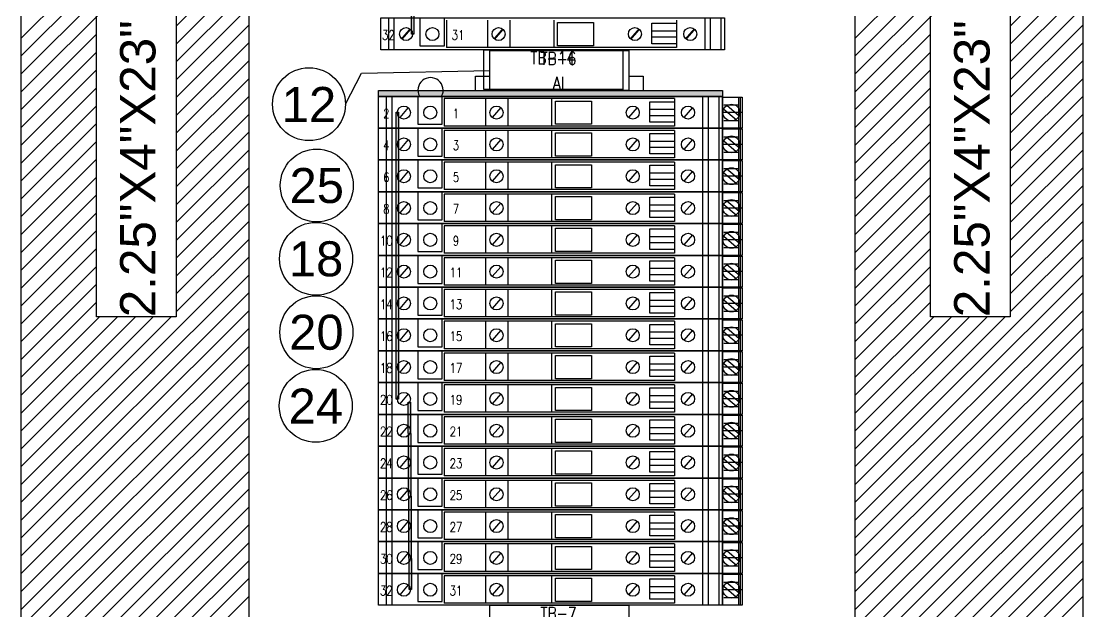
# Model space of a CAD drawing. Header units: inches. Extents: x -38 to 199, y -310 to 64.
# Drawn here: x 106.1 to 116.6, y 33.23 to 39.07 of the extents above; entities that cross this region are included whole.
import ezdxf
from ezdxf.enums import TextEntityAlignment as Align

# ---------------------------------------------------------------- set-up
doc = ezdxf.new("R2010")
doc.units = ezdxf.units.IN
doc.header["$MEASUREMENT"] = 0
doc.layers.add('AM_0', color=7, linetype='Continuous', lineweight=30)
for name, color, linetype in [('DETAIL$', 5, 'Continuous'), ('FREE-TEXT', 2, 'Continuous'), ('off-wire', 6, 'Continuous')]:
    doc.layers.add(name, color=color, linetype=linetype)
doc.styles.add('HELVLS', font='arial.ttf')
doc.styles.add('ROMANS', font='romans')
doc.styles.get("Standard").update_dxf_attribs({"font": 'arial.ttf'})
doc.styles.add('TXT', font='txt')

# ---------------------------------------------------------------- blocks, each defined once
blk = doc.blocks.new('B_do')
h = blk.add_hatch(color=2)
h.dxf.hatch_style = 1
h.paths.add_polyline_path([(84.633, -204.765), (84.657, -204.765), (84.645, -202.911), (84.621, -202.911)])
at = {"color": 2}
for p, q in [((84.633, -204.765), (84.621, -202.911)), ((84.645, -202.911), (84.657, -204.765)), ((84.979, -204.627), (84.979, -204.898)), ((85.386, -204.627), (85.386, -204.898)), ((85.608, -204.627), (85.608, -204.898)), ((87.255, -204.627), (87.255, -204.898)), ((84.657, -204.765), (84.633, -204.765)), ((87.255, -204.898), (84.979, -204.898)), ((85.351, -205.314), (85.351, -204.919)), ((85.351, -204.919), (86.726, -204.919)), ((86.726, -204.919), (86.726, -205.314)), ((86.726, -205.314), (85.351, -205.314))]:
    blk.add_line(p, q, dxfattribs=at)
blk.add_lwpolyline([(84.33, -204.919), (84.33, -204.604), (87.73, -204.604), (87.73, -204.919)], close=True, dxfattribs=at)
for points in [[(86.079, -204.651), (86.435, -204.651), (86.435, -204.881), (86.079, -204.881), (86.079, -204.651)], [(87.255, -204.86), (87.011, -204.86), (87.011, -204.657), (87.255, -204.657)]]:
    blk.add_lwpolyline(points, dxfattribs=at)
for centre in [(84.58, -204.764), (85.496, -204.764), (86.844, -204.764), (87.391, -204.764)]:
    blk.add_circle(centre, 0.0645, dxfattribs=at)
at = {"layer": 'DETAIL$', "color": 2}
blk.add_line((86.041, -204.627), (86.041, -204.898), dxfattribs=at)
for points in [[(84.406, -204.604), (84.406, -204.919)], [(84.461, -204.604), (84.461, -204.919)], [(84.718, -204.606), (84.718, -204.881), (84.96, -204.881), (84.96, -204.606)], [(87.535, -204.604), (87.535, -204.919)], [(87.59, -204.604), (87.59, -204.919)], [(87.695, -204.604), (87.695, -204.919)], [(87.011, -204.732), (87.255, -204.732), (87.255, -204.796), (87.011, -204.796)]]:
    blk.add_lwpolyline(points, dxfattribs=at)
at = {"layer": 'DETAIL$', "color": 2, "const_width": 0.02}
for points in [[(84.622, -204.716), (84.538, -204.813)], [(85.538, -204.716), (85.454, -204.813)], [(86.886, -204.716), (86.802, -204.813)], [(87.433, -204.716), (87.348, -204.813)]]:
    blk.add_lwpolyline(points, dxfattribs=at)
at = {"layer": 'DETAIL$', "color": 2}
blk.add_circle((84.841, -204.764), 0.0645, dxfattribs=at)
at = {"color": 2, "style": 'ROMANS', "width": 0.8}
for s, height, p in [('32', 0.0938, (84.406, -204.774)), ('31', 0.0938, (85.095, -204.774)), ('TB-14', 0.125, (86.031, -204.999))]:
    blk.add_text(s, height=height, dxfattribs=at).set_placement(p, align=Align.MIDDLE)
at = {"color": 2, "style": 'TXT', "flags": 3}
for tag, p in [('MANUF', (84.33, -194.664)), ('PART#', (84.33, -194.906)), ('MANUF', (84.33, -194.979)), ('DESC', (84.33, -195.146)), ('PART#', (84.33, -195.221)), ('MANUF', (84.33, -195.294)), ('DESC', (84.33, -195.461)), ('PART#', (84.33, -195.536)), ('MANUF', (84.33, -195.609)), ('DESC', (84.33, -195.776)), ('PART#', (84.33, -195.851)), ('MANUF', (84.33, -195.924)), ('DESC', (84.33, -196.091)), ('PART#', (84.33, -196.166)), ('MANUF', (84.33, -196.239)), ('DESC', (84.33, -196.406)), ('PART#', (84.33, -196.481)), ('MANUF', (84.33, -196.554)), ('DESC', (84.33, -196.721)), ('PART#', (84.33, -196.796)), ('MANUF', (84.33, -196.869)), ('DESC', (84.33, -197.036)), ('PART#', (84.33, -197.111)), ('MANUF', (84.33, -197.184)), ('DESC', (84.33, -197.351)), ('PART#', (84.33, -197.426)), ('MANUF', (84.33, -197.499)), ('DESC', (84.33, -197.666)), ('PART#', (84.33, -197.741)), ('MANUF', (84.33, -197.814)), ('DESC', (84.33, -197.981)), ('PART#', (84.33, -198.056)), ('MANUF', (84.33, -198.129)), ('DESC', (84.33, -198.296)), ('PART#', (84.33, -198.371)), ('MANUF', (84.33, -198.444)), ('DESC', (84.33, -198.611)), ('PART#', (84.33, -198.686)), ('MANUF', (84.33, -198.759)), ('DESC', (84.33, -198.926)), ('PART#', (84.33, -199.001)), ('MANUF', (84.33, -199.074)), ('DESC', (84.33, -199.241)), ('PART#', (84.33, -199.316)), ('MANUF', (84.33, -199.389)), ('DESC', (84.33, -199.556)), ('PART#', (84.33, -199.631)), ('MANUF', (84.33, -199.704)), ('DESC', (84.33, -199.871)), ('PART#', (84.33, -199.946)), ('MANUF', (84.33, -200.168)), ('DESC', (84.33, -200.186)), ('PART#', (84.33, -200.41)), ('MANUF', (84.33, -200.483)), ('DESC', (84.33, -200.65)), ('PART#', (84.33, -200.725)), ('MANUF', (84.33, -200.798)), ('DESC', (84.33, -200.965)), ('PART#', (84.33, -201.04)), ('MANUF', (84.33, -201.113)), ('DESC', (84.33, -201.28)), ('PART#', (84.33, -201.355)), ('MANUF', (84.33, -201.428)), ('DESC', (84.33, -201.595)), ('PART#', (84.33, -201.67)), ('MANUF', (84.33, -201.743)), ('DESC', (84.33, -201.91)), ('PART#', (84.33, -201.985)), ('MANUF', (84.33, -202.058)), ('DESC', (84.33, -202.225)), ('PART#', (84.33, -202.3)), ('MANUF', (84.33, -202.373)), ('DESC', (84.33, -202.54)), ('PART#', (84.33, -202.615)), ('MANUF', (84.33, -202.688)), ('DESC', (84.33, -202.855)), ('PART#', (84.33, -202.93)), ('MANUF', (84.33, -203.003)), ('DESC', (84.33, -203.17)), ('PART#', (84.33, -203.245)), ('MANUF', (84.33, -203.318)), ('DESC', (84.33, -203.485)), ('PART#', (84.33, -203.56)), ('MANUF', (84.33, -203.633)), ('DESC', (84.33, -203.8)), ('PART#', (84.33, -203.875)), ('MANUF', (84.33, -203.948)), ('DESC', (84.33, -204.115)), ('PART#', (84.33, -204.19)), ('MANUF', (84.33, -204.263)), ('DESC', (84.33, -204.43)), ('PART#', (84.33, -204.505)), ('MANUF', (84.33, -204.578)), ('DESC', (84.33, -204.745)), ('PART#', (84.33, -204.82)), ('MANUF', (84.33, -204.893))]:
    blk.add_attdef(tag, p, '', height=0.125, dxfattribs=at)
blk = doc.blocks.new('B_redAI')
blk.add_hatch(color=1).paths.add_polyline_path([(90.175, -192.665), (86.775, -192.665), (86.775, -192.724), (90.175, -192.724)])
h = blk.add_hatch(color=1)
h.dxf.hatch_style = 1
h.paths.add_polyline_path([(86.972, -192.882), (86.949, -192.882), (86.949, -195.723), (86.972, -195.723)])
h = blk.add_hatch(color=1)
h.dxf.hatch_style = 1
h.paths.add_polyline_path([(87.078, -197.608), (87.101, -197.608), (87.09, -195.753), (87.066, -195.753)])
at = {"color": 1}
for p, q in [((87.874, -192.665), (87.874, -192.27)), ((87.874, -192.27), (89.249, -192.27)), ((89.249, -192.27), (89.249, -192.665)), ((86.447, -192.802), (86.606, -192.496)), ((86.606, -192.496), (87.874, -192.467)), ((87.734, -192.665), (87.734, -192.523)), ((87.734, -192.523), (87.874, -192.523)), ((89.249, -192.523), (89.39, -192.523)), ((89.39, -192.523), (89.39, -192.665)), ((89.249, -192.665), (87.874, -192.665)), ((86.775, -193.039), (86.775, -192.724)), ((86.775, -192.724), (90.175, -192.724)), ((89.7, -192.747), (87.424, -192.747)), ((87.424, -192.747), (87.424, -193.018)), ((87.831, -192.747), (87.831, -193.018)), ((88.053, -192.747), (88.053, -193.018)), ((88.485, -192.747), (88.485, -193.018)), ((88.524, -192.771), (88.88, -192.771)), ((88.524, -193.001), (88.524, -192.771)), ((88.88, -192.771), (88.88, -193.001)), ((89.456, -192.98), (89.456, -192.777)), ((89.456, -192.777), (89.7, -192.777)), ((89.7, -192.747), (89.7, -193.018)), ((90.175, -192.724), (90.175, -193.039)), ((90.175, -193.039), (90.175, -192.731)), ((90.175, -192.731), (90.372, -192.731)), ((90.352, -192.731), (90.352, -193.039)), ((86.949, -192.882), (86.972, -192.882)), ((86.949, -195.723), (86.949, -192.882)), ((86.972, -192.882), (86.972, -195.723)), ((87.983, -192.836), (87.899, -192.934)), ((90.19, -192.809), (90.335, -192.809)), ((89.7, -192.98), (89.456, -192.98)), ((90.372, -192.885), (90.175, -192.885)), ((90.19, -192.962), (90.335, -192.962)), ((90.175, -193.039), (86.775, -193.039)), ((86.775, -193.354), (86.775, -193.039)), ((86.775, -193.039), (90.175, -193.039)), ((89.7, -193.018), (87.424, -193.018)), ((89.7, -193.062), (87.424, -193.062)), ((87.424, -193.062), (87.424, -193.333)), ((87.831, -193.062), (87.831, -193.333)), ((88.053, -193.062), (88.053, -193.333)), ((88.485, -193.062), (88.485, -193.333)), ((88.88, -193.001), (88.524, -193.001)), ((88.524, -193.086), (88.88, -193.086)), ((88.524, -193.316), (88.524, -193.086)), ((88.88, -193.086), (88.88, -193.316)), ((89.456, -193.295), (89.456, -193.092)), ((89.456, -193.092), (89.7, -193.092)), ((89.7, -193.062), (89.7, -193.333)), ((90.175, -193.039), (90.175, -193.354)), ((90.372, -193.039), (90.175, -193.039)), ((90.175, -193.354), (90.175, -193.046)), ((90.175, -193.046), (90.372, -193.046)), ((90.352, -193.046), (90.352, -193.354)), ((87.983, -193.151), (87.899, -193.249)), ((90.19, -193.124), (90.335, -193.124)), ((89.7, -193.295), (89.456, -193.295)), ((90.372, -193.2), (90.175, -193.2)), ((90.19, -193.277), (90.335, -193.277)), ((90.175, -193.354), (86.775, -193.354)), ((86.775, -193.669), (86.775, -193.354)), ((86.775, -193.354), (90.175, -193.354)), ((89.7, -193.333), (87.424, -193.333)), ((89.7, -193.377), (87.424, -193.377)), ((87.424, -193.377), (87.424, -193.648)), ((87.831, -193.377), (87.831, -193.648)), ((88.053, -193.377), (88.053, -193.648)), ((88.485, -193.377), (88.485, -193.648)), ((88.88, -193.316), (88.524, -193.316)), ((88.524, -193.401), (88.88, -193.401)), ((88.524, -193.631), (88.524, -193.401)), ((88.88, -193.401), (88.88, -193.631)), ((89.456, -193.61), (89.456, -193.407)), ((89.456, -193.407), (89.7, -193.407)), ((89.7, -193.377), (89.7, -193.648)), ((90.175, -193.354), (90.175, -193.669)), ((90.372, -193.354), (90.175, -193.354)), ((90.175, -193.669), (90.175, -193.361)), ((90.175, -193.361), (90.372, -193.361)), ((90.352, -193.361), (90.352, -193.669)), ((87.983, -193.466), (87.899, -193.564)), ((90.19, -193.439), (90.335, -193.439)), ((89.7, -193.61), (89.456, -193.61)), ((90.372, -193.515), (90.175, -193.515)), ((90.19, -193.592), (90.335, -193.592)), ((90.175, -193.669), (86.775, -193.669)), ((86.775, -193.984), (86.775, -193.669)), ((86.775, -193.669), (90.175, -193.669)), ((89.7, -193.648), (87.424, -193.648)), ((89.7, -193.692), (87.424, -193.692)), ((87.424, -193.692), (87.424, -193.963)), ((87.831, -193.692), (87.831, -193.963)), ((88.053, -193.692), (88.053, -193.963)), ((88.485, -193.692), (88.485, -193.963)), ((88.88, -193.631), (88.524, -193.631)), ((88.524, -193.716), (88.88, -193.716)), ((88.524, -193.946), (88.524, -193.716)), ((88.88, -193.716), (88.88, -193.946)), ((89.456, -193.925), (89.456, -193.722)), ((89.456, -193.722), (89.7, -193.722)), ((89.7, -193.692), (89.7, -193.963)), ((90.175, -193.669), (90.175, -193.984)), ((90.372, -193.669), (90.175, -193.669)), ((90.175, -193.984), (90.175, -193.676)), ((90.175, -193.676), (90.372, -193.676)), ((90.352, -193.676), (90.352, -193.984)), ((87.983, -193.781), (87.899, -193.879)), ((90.19, -193.754), (90.335, -193.754)), ((89.7, -193.925), (89.456, -193.925)), ((90.372, -193.83), (90.175, -193.83)), ((90.19, -193.907), (90.335, -193.907)), ((90.175, -193.984), (86.775, -193.984)), ((86.775, -194.299), (86.775, -193.984)), ((86.775, -193.984), (90.175, -193.984)), ((89.7, -193.963), (87.424, -193.963)), ((89.7, -194.007), (87.424, -194.007)), ((87.424, -194.007), (87.424, -194.278)), ((87.831, -194.007), (87.831, -194.278)), ((88.053, -194.007), (88.053, -194.278)), ((88.485, -194.007), (88.485, -194.278)), ((88.88, -193.946), (88.524, -193.946)), ((88.524, -194.031), (88.88, -194.031)), ((88.524, -194.261), (88.524, -194.031)), ((88.88, -194.031), (88.88, -194.261)), ((89.456, -194.24), (89.456, -194.037)), ((89.456, -194.037), (89.7, -194.037)), ((89.7, -194.007), (89.7, -194.278)), ((90.175, -193.984), (90.175, -194.299)), ((90.372, -193.984), (90.175, -193.984)), ((90.175, -194.299), (90.175, -193.991)), ((90.175, -193.991), (90.372, -193.991)), ((90.352, -193.991), (90.352, -194.299)), ((87.983, -194.096), (87.899, -194.194)), ((90.19, -194.069), (90.335, -194.069)), ((89.7, -194.24), (89.456, -194.24)), ((90.372, -194.145), (90.175, -194.145)), ((90.19, -194.222), (90.335, -194.222)), ((90.175, -194.299), (86.775, -194.299)), ((86.775, -194.614), (86.775, -194.299)), ((86.775, -194.299), (90.175, -194.299)), ((89.7, -194.278), (87.424, -194.278)), ((89.7, -194.322), (87.424, -194.322)), ((87.424, -194.322), (87.424, -194.593)), ((87.831, -194.322), (87.831, -194.593)), ((88.053, -194.322), (88.053, -194.593)), ((88.485, -194.322), (88.485, -194.593)), ((88.88, -194.261), (88.524, -194.261)), ((88.524, -194.346), (88.88, -194.346)), ((88.524, -194.576), (88.524, -194.346)), ((88.88, -194.346), (88.88, -194.576)), ((89.456, -194.555), (89.456, -194.352)), ((89.456, -194.352), (89.7, -194.352)), ((89.7, -194.322), (89.7, -194.593)), ((90.175, -194.299), (90.175, -194.614)), ((90.372, -194.299), (90.175, -194.299)), ((90.175, -194.614), (90.175, -194.306)), ((90.175, -194.306), (90.372, -194.306)), ((90.352, -194.306), (90.352, -194.614)), ((87.983, -194.411), (87.899, -194.509)), ((90.19, -194.384), (90.335, -194.384)), ((89.7, -194.555), (89.456, -194.555)), ((90.372, -194.46), (90.175, -194.46)), ((90.19, -194.537), (90.335, -194.537)), ((90.175, -194.614), (86.775, -194.614)), ((86.775, -194.929), (86.775, -194.614)), ((86.775, -194.614), (90.175, -194.614)), ((89.7, -194.593), (87.424, -194.593)), ((89.7, -194.637), (87.424, -194.637)), ((87.424, -194.637), (87.424, -194.908)), ((87.831, -194.637), (87.831, -194.908)), ((88.053, -194.637), (88.053, -194.908)), ((88.485, -194.637), (88.485, -194.908)), ((88.88, -194.576), (88.524, -194.576)), ((88.524, -194.661), (88.88, -194.661)), ((88.524, -194.891), (88.524, -194.661)), ((88.88, -194.661), (88.88, -194.891)), ((89.456, -194.87), (89.456, -194.667)), ((89.456, -194.667), (89.7, -194.667)), ((89.7, -194.637), (89.7, -194.908)), ((90.175, -194.614), (90.175, -194.929)), ((90.372, -194.614), (90.175, -194.614)), ((90.175, -194.929), (90.175, -194.621)), ((90.175, -194.621), (90.372, -194.621)), ((90.352, -194.621), (90.352, -194.929)), ((87.983, -194.726), (87.899, -194.824)), ((90.19, -194.699), (90.335, -194.699)), ((89.7, -194.87), (89.456, -194.87)), ((90.372, -194.775), (90.175, -194.775)), ((90.19, -194.852), (90.335, -194.852)), ((90.175, -194.929), (86.775, -194.929)), ((86.775, -195.244), (86.775, -194.929)), ((86.775, -194.929), (90.175, -194.929)), ((89.7, -194.908), (87.424, -194.908)), ((89.7, -194.952), (87.424, -194.952)), ((87.424, -194.952), (87.424, -195.223)), ((87.831, -194.952), (87.831, -195.223)), ((88.053, -194.952), (88.053, -195.223)), ((88.485, -194.952), (88.485, -195.223)), ((88.88, -194.891), (88.524, -194.891)), ((88.524, -194.976), (88.88, -194.976)), ((88.524, -195.206), (88.524, -194.976)), ((88.88, -194.976), (88.88, -195.206)), ((89.456, -195.185), (89.456, -194.982)), ((89.456, -194.982), (89.7, -194.982)), ((89.7, -194.952), (89.7, -195.223)), ((90.175, -194.929), (90.175, -195.244)), ((90.372, -194.929), (90.175, -194.929)), ((90.175, -195.244), (90.175, -194.936)), ((90.175, -194.936), (90.372, -194.936)), ((90.352, -194.936), (90.352, -195.244)), ((87.983, -195.041), (87.899, -195.139)), ((90.19, -195.014), (90.335, -195.014)), ((89.7, -195.185), (89.456, -195.185)), ((90.372, -195.09), (90.175, -195.09)), ((90.19, -195.167), (90.335, -195.167)), ((90.175, -195.244), (86.775, -195.244)), ((86.775, -195.559), (86.775, -195.244)), ((86.775, -195.244), (90.175, -195.244)), ((89.7, -195.223), (87.424, -195.223)), ((89.7, -195.267), (87.424, -195.267)), ((87.424, -195.267), (87.424, -195.538)), ((87.831, -195.267), (87.831, -195.538)), ((88.053, -195.267), (88.053, -195.538)), ((88.485, -195.267), (88.485, -195.538)), ((88.88, -195.206), (88.524, -195.206)), ((88.524, -195.291), (88.88, -195.291)), ((88.524, -195.521), (88.524, -195.291)), ((88.88, -195.291), (88.88, -195.521)), ((89.456, -195.5), (89.456, -195.297)), ((89.456, -195.297), (89.7, -195.297)), ((89.7, -195.267), (89.7, -195.538)), ((90.175, -195.244), (90.175, -195.559)), ((90.372, -195.244), (90.175, -195.244)), ((90.175, -195.559), (90.175, -195.251)), ((90.175, -195.251), (90.372, -195.251)), ((90.352, -195.251), (90.352, -195.559)), ((87.983, -195.356), (87.899, -195.454)), ((90.19, -195.329), (90.335, -195.329)), ((89.7, -195.5), (89.456, -195.5)), ((90.372, -195.405), (90.175, -195.405)), ((90.19, -195.482), (90.335, -195.482)), ((90.175, -195.559), (86.775, -195.559)), ((86.775, -195.874), (86.775, -195.559)), ((86.775, -195.559), (90.175, -195.559)), ((89.7, -195.538), (87.424, -195.538)), ((89.7, -195.582), (87.424, -195.582)), ((87.424, -195.582), (87.424, -195.853)), ((87.831, -195.582), (87.831, -195.853)), ((88.053, -195.582), (88.053, -195.853)), ((88.485, -195.582), (88.485, -195.853)), ((88.88, -195.521), (88.524, -195.521)), ((88.524, -195.606), (88.88, -195.606)), ((88.524, -195.836), (88.524, -195.606)), ((88.88, -195.606), (88.88, -195.836)), ((89.456, -195.815), (89.456, -195.612)), ((89.456, -195.612), (89.7, -195.612)), ((89.7, -195.582), (89.7, -195.853)), ((90.175, -195.559), (90.175, -195.874)), ((90.372, -195.559), (90.175, -195.559)), ((90.175, -195.874), (90.175, -195.566)), ((90.175, -195.566), (90.372, -195.566)), ((90.352, -195.566), (90.352, -195.874)), ((87.983, -195.671), (87.899, -195.769)), ((90.19, -195.644), (90.335, -195.644)), ((86.972, -195.723), (86.949, -195.723)), ((87.066, -195.753), (87.09, -195.753)), ((87.078, -197.608), (87.066, -195.753)), ((87.09, -195.753), (87.101, -197.608)), ((89.7, -195.815), (89.456, -195.815)), ((90.372, -195.72), (90.175, -195.72)), ((90.19, -195.797), (90.335, -195.797)), ((90.175, -195.874), (86.775, -195.874)), ((86.775, -196.189), (86.775, -195.874)), ((86.775, -195.874), (90.175, -195.874)), ((89.7, -195.853), (87.424, -195.853)), ((89.7, -195.897), (87.424, -195.897)), ((87.424, -195.897), (87.424, -196.168)), ((87.831, -195.897), (87.831, -196.168)), ((88.053, -195.897), (88.053, -196.168)), ((88.485, -195.897), (88.485, -196.168)), ((88.88, -195.836), (88.524, -195.836)), ((88.524, -195.921), (88.88, -195.921)), ((88.524, -196.151), (88.524, -195.921)), ((88.88, -195.921), (88.88, -196.151)), ((89.456, -196.13), (89.456, -195.927)), ((89.456, -195.927), (89.7, -195.927)), ((89.7, -195.897), (89.7, -196.168)), ((90.175, -195.874), (90.175, -196.189)), ((90.372, -195.874), (90.175, -195.874)), ((90.175, -196.189), (90.175, -195.881)), ((90.175, -195.881), (90.372, -195.881)), ((90.352, -195.881), (90.352, -196.189)), ((87.983, -195.986), (87.899, -196.084)), ((90.19, -195.959), (90.335, -195.959)), ((89.7, -196.13), (89.456, -196.13)), ((90.372, -196.035), (90.175, -196.035)), ((90.19, -196.112), (90.335, -196.112)), ((86.775, -196.504), (86.775, -196.189)), ((86.775, -196.189), (90.175, -196.189)), ((90.175, -196.189), (86.775, -196.189)), ((89.7, -196.168), (87.424, -196.168)), ((89.7, -196.212), (87.424, -196.212)), ((87.424, -196.212), (87.424, -196.483)), ((87.831, -196.212), (87.831, -196.483)), ((88.053, -196.212), (88.053, -196.483)), ((88.485, -196.212), (88.485, -196.483)), ((88.88, -196.151), (88.524, -196.151)), ((88.524, -196.236), (88.88, -196.236)), ((88.524, -196.466), (88.524, -196.236)), ((88.88, -196.236), (88.88, -196.466)), ((89.456, -196.445), (89.456, -196.242)), ((89.456, -196.242), (89.7, -196.242)), ((89.7, -196.212), (89.7, -196.483)), ((90.175, -196.189), (90.175, -196.504)), ((90.372, -196.189), (90.175, -196.189)), ((90.175, -196.504), (90.175, -196.196)), ((90.175, -196.196), (90.372, -196.196)), ((90.352, -196.196), (90.352, -196.504)), ((87.983, -196.301), (87.899, -196.399)), ((90.19, -196.274), (90.335, -196.274)), ((89.7, -196.445), (89.456, -196.445)), ((90.372, -196.35), (90.175, -196.35)), ((90.19, -196.427), (90.335, -196.427)), ((86.775, -196.819), (86.775, -196.504)), ((86.775, -196.504), (90.175, -196.504)), ((90.175, -196.504), (86.775, -196.504)), ((89.7, -196.483), (87.424, -196.483)), ((89.7, -196.527), (87.424, -196.527)), ((87.424, -196.527), (87.424, -196.798)), ((87.831, -196.527), (87.831, -196.798)), ((88.053, -196.527), (88.053, -196.798)), ((88.485, -196.527), (88.485, -196.798)), ((88.88, -196.466), (88.524, -196.466)), ((88.524, -196.551), (88.88, -196.551)), ((88.524, -196.781), (88.524, -196.551)), ((88.88, -196.551), (88.88, -196.781)), ((89.456, -196.76), (89.456, -196.557)), ((89.456, -196.557), (89.7, -196.557)), ((89.7, -196.527), (89.7, -196.798)), ((90.175, -196.504), (90.175, -196.819)), ((90.372, -196.504), (90.175, -196.504)), ((90.175, -196.819), (90.175, -196.511)), ((90.175, -196.511), (90.372, -196.511)), ((90.352, -196.511), (90.352, -196.819)), ((87.983, -196.616), (87.899, -196.714)), ((90.19, -196.589), (90.335, -196.589)), ((89.7, -196.76), (89.456, -196.76)), ((90.372, -196.665), (90.175, -196.665)), ((90.19, -196.742), (90.335, -196.742)), ((86.775, -197.134), (86.775, -196.819)), ((86.775, -196.819), (90.175, -196.819)), ((90.175, -196.819), (86.775, -196.819)), ((89.7, -196.798), (87.424, -196.798)), ((89.7, -196.842), (87.424, -196.842)), ((87.424, -196.842), (87.424, -197.113)), ((87.831, -196.842), (87.831, -197.113)), ((88.053, -196.842), (88.053, -197.113)), ((88.485, -196.842), (88.485, -197.113)), ((88.88, -196.781), (88.524, -196.781)), ((88.524, -196.866), (88.88, -196.866)), ((88.524, -197.096), (88.524, -196.866)), ((88.88, -196.866), (88.88, -197.096)), ((89.456, -197.075), (89.456, -196.872)), ((89.456, -196.872), (89.7, -196.872)), ((89.7, -196.842), (89.7, -197.113)), ((90.175, -196.819), (90.175, -197.134)), ((90.372, -196.819), (90.175, -196.819)), ((90.175, -197.134), (90.175, -196.826)), ((90.175, -196.826), (90.372, -196.826)), ((90.352, -196.826), (90.352, -197.134)), ((87.983, -196.931), (87.899, -197.029)), ((90.19, -196.904), (90.335, -196.904)), ((89.7, -197.075), (89.456, -197.075)), ((90.372, -196.98), (90.175, -196.98)), ((90.19, -197.057), (90.335, -197.057)), ((86.775, -197.449), (86.775, -197.134)), ((86.775, -197.134), (90.175, -197.134)), ((90.175, -197.134), (86.775, -197.134)), ((89.7, -197.113), (87.424, -197.113)), ((89.7, -197.157), (87.424, -197.157)), ((87.424, -197.157), (87.424, -197.428)), ((87.831, -197.157), (87.831, -197.428)), ((88.053, -197.157), (88.053, -197.428)), ((88.485, -197.157), (88.485, -197.428)), ((88.88, -197.096), (88.524, -197.096)), ((88.524, -197.181), (88.88, -197.181)), ((88.524, -197.411), (88.524, -197.181)), ((88.88, -197.181), (88.88, -197.411)), ((89.456, -197.39), (89.456, -197.187)), ((89.456, -197.187), (89.7, -197.187)), ((89.7, -197.157), (89.7, -197.428)), ((90.175, -197.134), (90.175, -197.449)), ((90.372, -197.134), (90.175, -197.134)), ((90.175, -197.449), (90.175, -197.141)), ((90.175, -197.141), (90.372, -197.141)), ((90.352, -197.141), (90.352, -197.449)), ((87.983, -197.246), (87.899, -197.344)), ((90.19, -197.219), (90.335, -197.219)), ((89.7, -197.39), (89.456, -197.39)), ((90.372, -197.295), (90.175, -197.295)), ((90.19, -197.372), (90.335, -197.372)), ((86.775, -197.764), (86.775, -197.449)), ((86.775, -197.449), (90.175, -197.449)), ((90.175, -197.449), (86.775, -197.449)), ((89.7, -197.428), (87.424, -197.428)), ((89.7, -197.472), (87.424, -197.472)), ((87.424, -197.472), (87.424, -197.743)), ((87.831, -197.472), (87.831, -197.743)), ((88.053, -197.472), (88.053, -197.743)), ((88.485, -197.472), (88.485, -197.743)), ((88.88, -197.411), (88.524, -197.411)), ((88.524, -197.496), (88.88, -197.496)), ((88.524, -197.726), (88.524, -197.496)), ((88.88, -197.496), (88.88, -197.726)), ((89.456, -197.705), (89.456, -197.502)), ((89.456, -197.502), (89.7, -197.502)), ((89.7, -197.472), (89.7, -197.743)), ((90.175, -197.449), (90.175, -197.764)), ((90.372, -197.449), (90.175, -197.449)), ((90.175, -197.764), (90.175, -197.456)), ((90.175, -197.456), (90.372, -197.456)), ((90.352, -197.456), (90.352, -197.764)), ((87.101, -197.608), (87.078, -197.608)), ((87.983, -197.561), (87.899, -197.659)), ((90.19, -197.534), (90.335, -197.534)), ((89.7, -197.705), (89.456, -197.705)), ((90.372, -197.61), (90.175, -197.61)), ((90.19, -197.687), (90.335, -197.687)), ((90.175, -197.764), (86.775, -197.764)), ((89.7, -197.743), (87.424, -197.743)), ((87.874, -198.159), (87.874, -197.764)), ((87.874, -197.764), (89.249, -197.764)), ((88.88, -197.726), (88.524, -197.726)), ((89.249, -197.764), (89.249, -198.159)), ((90.372, -197.764), (90.175, -197.764))]:
    blk.add_line(p, q, dxfattribs=at)
blk.add_lwpolyline([(86.775, -192.724), (86.775, -192.665), (90.175, -192.665), (90.175, -192.724)], close=True, dxfattribs=at)
for centre, radius in [((87.025, -192.885), 0.0645), ((87.941, -192.885), 0.0645), ((89.289, -192.885), 0.0645), ((89.835, -192.885), 0.0645), ((90.264, -192.885), 0.0832), ((87.025, -193.2), 0.0645), ((87.941, -193.2), 0.0645), ((89.289, -193.2), 0.0645), ((89.835, -193.2), 0.0645), ((90.264, -193.2), 0.0832), ((87.025, -193.515), 0.0645), ((87.941, -193.515), 0.0645), ((89.289, -193.515), 0.0645), ((89.835, -193.515), 0.0645), ((90.264, -193.515), 0.0832), ((87.025, -193.83), 0.0645), ((87.941, -193.83), 0.0645), ((89.289, -193.83), 0.0645), ((89.835, -193.83), 0.0645), ((90.264, -193.83), 0.0832), ((87.025, -194.145), 0.0645), ((87.941, -194.145), 0.0645), ((89.289, -194.145), 0.0645), ((89.835, -194.145), 0.0645), ((90.264, -194.145), 0.0832), ((87.025, -194.46), 0.0645), ((87.941, -194.46), 0.0645), ((89.289, -194.46), 0.0645), ((89.835, -194.46), 0.0645), ((90.264, -194.46), 0.0832), ((87.025, -194.775), 0.0645), ((87.941, -194.775), 0.0645), ((89.289, -194.775), 0.0645), ((89.835, -194.775), 0.0645), ((90.264, -194.775), 0.0832), ((87.025, -195.09), 0.0645), ((87.941, -195.09), 0.0645), ((89.289, -195.09), 0.0645), ((89.835, -195.09), 0.0645), ((90.264, -195.09), 0.0832), ((87.025, -195.405), 0.0645), ((87.941, -195.405), 0.0645), ((89.289, -195.405), 0.0645), ((89.835, -195.405), 0.0645), ((90.264, -195.405), 0.0832), ((87.025, -195.72), 0.0645), ((87.941, -195.72), 0.0645), ((89.289, -195.72), 0.0645), ((89.835, -195.72), 0.0645), ((90.264, -195.72), 0.0832), ((87.025, -196.035), 0.0645), ((87.941, -196.035), 0.0645), ((89.289, -196.035), 0.0645), ((89.835, -196.035), 0.0645), ((90.264, -196.035), 0.0832), ((87.025, -196.35), 0.0645), ((87.941, -196.35), 0.0645), ((89.289, -196.35), 0.0645), ((89.835, -196.35), 0.0645), ((90.264, -196.35), 0.0832), ((87.025, -196.665), 0.0645), ((87.941, -196.665), 0.0645), ((89.289, -196.665), 0.0645), ((89.835, -196.665), 0.0645), ((90.264, -196.665), 0.0832), ((87.025, -196.98), 0.0645), ((87.941, -196.98), 0.0645), ((89.289, -196.98), 0.0645), ((89.835, -196.98), 0.0645), ((90.264, -196.98), 0.0832), ((87.025, -197.295), 0.0645), ((87.941, -197.295), 0.0645), ((89.289, -197.295), 0.0645), ((89.835, -197.295), 0.0645), ((90.264, -197.295), 0.0832), ((87.025, -197.61), 0.0645), ((87.941, -197.61), 0.0645), ((89.289, -197.61), 0.0645), ((89.835, -197.61), 0.0645), ((90.264, -197.61), 0.0832)]:
    blk.add_circle(centre, radius, dxfattribs=at)
blk.add_arc((87.288, -192.664), 0.125, 331.3805, 208.6195, dxfattribs=at)
at = {"layer": 'DETAIL$', "color": 1}
for p, q in [((86.851, -192.724), (86.851, -193.039)), ((86.906, -192.724), (86.906, -193.039)), ((87.163, -192.727), (87.163, -193.001)), ((87.405, -193.001), (87.405, -192.727)), ((89.979, -192.724), (89.979, -193.039)), ((90.034, -192.724), (90.034, -193.039)), ((90.139, -192.724), (90.139, -193.039)), ((90.335, -192.731), (90.335, -193.039)), ((90.372, -192.731), (90.372, -193.039)), ((87.067, -192.836), (86.983, -192.934)), ((89.331, -192.836), (89.246, -192.934)), ((89.456, -192.852), (89.7, -192.852)), ((89.7, -192.852), (89.7, -192.916)), ((89.878, -192.836), (89.793, -192.934)), ((90.189, -192.85), (90.311, -192.954)), ((90.34, -192.919), (90.219, -192.816)), ((89.7, -192.916), (89.456, -192.916)), ((86.851, -193.039), (86.851, -193.354)), ((86.906, -193.039), (86.906, -193.354)), ((87.163, -193.001), (87.405, -193.001)), ((87.163, -193.042), (87.163, -193.316)), ((87.405, -193.316), (87.405, -193.042)), ((89.979, -193.039), (89.979, -193.354)), ((90.034, -193.039), (90.034, -193.354)), ((90.139, -193.039), (90.139, -193.354)), ((90.335, -193.046), (90.335, -193.354)), ((90.372, -193.046), (90.372, -193.354)), ((87.067, -193.151), (86.983, -193.249)), ((89.331, -193.151), (89.246, -193.249)), ((89.456, -193.167), (89.7, -193.167)), ((89.7, -193.167), (89.7, -193.231)), ((89.878, -193.151), (89.793, -193.249)), ((90.189, -193.165), (90.311, -193.269)), ((90.34, -193.234), (90.219, -193.131)), ((89.7, -193.231), (89.456, -193.231)), ((86.851, -193.354), (86.851, -193.669)), ((86.906, -193.354), (86.906, -193.669)), ((87.163, -193.316), (87.405, -193.316)), ((87.163, -193.357), (87.163, -193.631)), ((87.405, -193.631), (87.405, -193.357)), ((89.979, -193.354), (89.979, -193.669)), ((90.034, -193.354), (90.034, -193.669)), ((90.139, -193.354), (90.139, -193.669)), ((90.335, -193.361), (90.335, -193.669)), ((90.372, -193.361), (90.372, -193.669)), ((87.067, -193.466), (86.983, -193.564)), ((89.331, -193.466), (89.246, -193.564)), ((89.456, -193.482), (89.7, -193.482)), ((89.7, -193.482), (89.7, -193.546)), ((89.878, -193.466), (89.793, -193.564)), ((90.189, -193.48), (90.311, -193.584)), ((90.34, -193.549), (90.219, -193.446)), ((89.7, -193.546), (89.456, -193.546)), ((86.851, -193.669), (86.851, -193.984)), ((86.906, -193.669), (86.906, -193.984)), ((87.163, -193.631), (87.405, -193.631)), ((87.163, -193.672), (87.163, -193.946)), ((87.405, -193.946), (87.405, -193.672)), ((89.979, -193.669), (89.979, -193.984)), ((90.034, -193.669), (90.034, -193.984)), ((90.139, -193.669), (90.139, -193.984)), ((90.335, -193.676), (90.335, -193.984)), ((90.372, -193.676), (90.372, -193.984)), ((87.067, -193.781), (86.983, -193.879)), ((89.331, -193.781), (89.246, -193.879)), ((89.456, -193.797), (89.7, -193.797)), ((89.7, -193.797), (89.7, -193.861)), ((89.878, -193.781), (89.793, -193.879)), ((90.189, -193.795), (90.311, -193.899)), ((90.34, -193.864), (90.219, -193.761)), ((89.7, -193.861), (89.456, -193.861)), ((86.851, -193.984), (86.851, -194.299)), ((86.906, -193.984), (86.906, -194.299)), ((87.163, -193.946), (87.405, -193.946)), ((87.163, -193.987), (87.163, -194.261)), ((87.405, -194.261), (87.405, -193.987)), ((89.979, -193.984), (89.979, -194.299)), ((90.034, -193.984), (90.034, -194.299)), ((90.139, -193.984), (90.139, -194.299)), ((90.335, -193.991), (90.335, -194.299)), ((90.372, -193.991), (90.372, -194.299)), ((87.067, -194.096), (86.983, -194.194)), ((89.331, -194.096), (89.246, -194.194)), ((89.456, -194.112), (89.7, -194.112)), ((89.7, -194.112), (89.7, -194.176)), ((89.878, -194.096), (89.793, -194.194)), ((90.189, -194.11), (90.311, -194.214)), ((90.34, -194.179), (90.219, -194.076)), ((89.7, -194.176), (89.456, -194.176)), ((86.851, -194.299), (86.851, -194.614)), ((86.906, -194.299), (86.906, -194.614)), ((87.163, -194.261), (87.405, -194.261)), ((87.163, -194.302), (87.163, -194.576)), ((87.405, -194.576), (87.405, -194.302)), ((89.979, -194.299), (89.979, -194.614)), ((90.034, -194.299), (90.034, -194.614)), ((90.139, -194.299), (90.139, -194.614)), ((90.335, -194.306), (90.335, -194.614)), ((90.372, -194.306), (90.372, -194.614)), ((87.067, -194.411), (86.983, -194.509)), ((89.331, -194.411), (89.246, -194.509)), ((89.456, -194.427), (89.7, -194.427)), ((89.7, -194.427), (89.7, -194.491)), ((89.878, -194.411), (89.793, -194.509)), ((90.189, -194.425), (90.311, -194.529)), ((90.34, -194.494), (90.219, -194.391)), ((89.7, -194.491), (89.456, -194.491)), ((86.851, -194.614), (86.851, -194.929)), ((86.906, -194.614), (86.906, -194.929)), ((87.163, -194.576), (87.405, -194.576)), ((87.163, -194.617), (87.163, -194.891)), ((87.405, -194.891), (87.405, -194.617)), ((89.979, -194.614), (89.979, -194.929)), ((90.034, -194.614), (90.034, -194.929)), ((90.139, -194.614), (90.139, -194.929)), ((90.335, -194.621), (90.335, -194.929)), ((90.372, -194.621), (90.372, -194.929)), ((87.067, -194.726), (86.983, -194.824)), ((89.331, -194.726), (89.246, -194.824)), ((89.456, -194.742), (89.7, -194.742)), ((89.7, -194.742), (89.7, -194.806)), ((89.878, -194.726), (89.793, -194.824)), ((90.189, -194.74), (90.311, -194.844)), ((90.34, -194.809), (90.219, -194.706)), ((89.7, -194.806), (89.456, -194.806)), ((86.851, -194.929), (86.851, -195.244)), ((86.906, -194.929), (86.906, -195.244)), ((87.163, -194.891), (87.405, -194.891)), ((87.163, -194.932), (87.163, -195.206)), ((87.405, -195.206), (87.405, -194.932)), ((89.979, -194.929), (89.979, -195.244)), ((90.034, -194.929), (90.034, -195.244)), ((90.139, -194.929), (90.139, -195.244)), ((90.335, -194.936), (90.335, -195.244)), ((90.372, -194.936), (90.372, -195.244)), ((87.067, -195.041), (86.983, -195.139)), ((89.331, -195.041), (89.246, -195.139)), ((89.456, -195.057), (89.7, -195.057)), ((89.7, -195.057), (89.7, -195.121)), ((89.878, -195.041), (89.793, -195.139)), ((90.189, -195.055), (90.311, -195.159)), ((90.34, -195.124), (90.219, -195.021)), ((89.7, -195.121), (89.456, -195.121)), ((86.851, -195.244), (86.851, -195.559)), ((86.906, -195.244), (86.906, -195.559)), ((87.163, -195.206), (87.405, -195.206)), ((87.163, -195.247), (87.163, -195.521)), ((87.405, -195.521), (87.405, -195.247)), ((89.979, -195.244), (89.979, -195.559)), ((90.034, -195.244), (90.034, -195.559)), ((90.139, -195.244), (90.139, -195.559)), ((90.335, -195.251), (90.335, -195.559)), ((90.372, -195.251), (90.372, -195.559)), ((87.067, -195.356), (86.983, -195.454)), ((89.331, -195.356), (89.246, -195.454)), ((89.456, -195.372), (89.7, -195.372)), ((89.7, -195.372), (89.7, -195.436)), ((89.878, -195.356), (89.793, -195.454)), ((90.189, -195.37), (90.311, -195.474)), ((90.34, -195.439), (90.219, -195.336)), ((89.7, -195.436), (89.456, -195.436)), ((86.851, -195.559), (86.851, -195.874)), ((86.906, -195.559), (86.906, -195.874)), ((87.163, -195.521), (87.405, -195.521)), ((87.163, -195.562), (87.163, -195.836)), ((87.405, -195.836), (87.405, -195.562)), ((89.979, -195.559), (89.979, -195.874)), ((90.034, -195.559), (90.034, -195.874)), ((90.139, -195.559), (90.139, -195.874)), ((90.335, -195.566), (90.335, -195.874)), ((90.372, -195.566), (90.372, -195.874)), ((87.067, -195.671), (86.983, -195.769)), ((89.331, -195.671), (89.246, -195.769)), ((89.456, -195.687), (89.7, -195.687)), ((89.7, -195.687), (89.7, -195.751)), ((89.878, -195.671), (89.793, -195.769)), ((90.189, -195.685), (90.311, -195.789)), ((90.34, -195.754), (90.219, -195.651)), ((89.7, -195.751), (89.456, -195.751)), ((86.851, -195.874), (86.851, -196.189)), ((86.906, -195.874), (86.906, -196.189)), ((87.163, -195.836), (87.405, -195.836)), ((87.163, -195.877), (87.163, -196.151)), ((87.405, -196.151), (87.405, -195.877)), ((89.979, -195.874), (89.979, -196.189)), ((90.034, -195.874), (90.034, -196.189)), ((90.139, -195.874), (90.139, -196.189)), ((90.335, -195.881), (90.335, -196.189)), ((90.372, -195.881), (90.372, -196.189)), ((87.067, -195.986), (86.983, -196.084)), ((89.331, -195.986), (89.246, -196.084)), ((89.456, -196.002), (89.7, -196.002)), ((89.7, -196.002), (89.7, -196.066)), ((89.878, -195.986), (89.793, -196.084)), ((90.189, -196), (90.311, -196.104)), ((90.34, -196.069), (90.219, -195.966)), ((89.7, -196.066), (89.456, -196.066)), ((86.851, -196.189), (86.851, -196.504)), ((86.906, -196.189), (86.906, -196.504)), ((87.163, -196.151), (87.405, -196.151)), ((87.163, -196.192), (87.163, -196.466)), ((87.405, -196.466), (87.405, -196.192)), ((89.979, -196.189), (89.979, -196.504)), ((90.034, -196.189), (90.034, -196.504)), ((90.139, -196.189), (90.139, -196.504)), ((90.335, -196.196), (90.335, -196.504)), ((90.372, -196.196), (90.372, -196.504)), ((87.067, -196.301), (86.983, -196.399)), ((89.331, -196.301), (89.246, -196.399)), ((89.456, -196.317), (89.7, -196.317)), ((89.7, -196.317), (89.7, -196.381)), ((89.878, -196.301), (89.793, -196.399)), ((90.189, -196.315), (90.311, -196.419)), ((90.34, -196.384), (90.219, -196.281)), ((89.7, -196.381), (89.456, -196.381)), ((86.851, -196.504), (86.851, -196.819)), ((86.906, -196.504), (86.906, -196.819)), ((87.163, -196.466), (87.405, -196.466)), ((87.163, -196.507), (87.163, -196.781)), ((87.405, -196.781), (87.405, -196.507)), ((89.979, -196.504), (89.979, -196.819)), ((90.034, -196.504), (90.034, -196.819)), ((90.139, -196.504), (90.139, -196.819)), ((90.335, -196.511), (90.335, -196.819)), ((90.372, -196.511), (90.372, -196.819)), ((87.067, -196.616), (86.983, -196.714)), ((89.331, -196.616), (89.246, -196.714)), ((89.456, -196.632), (89.7, -196.632)), ((89.7, -196.632), (89.7, -196.696)), ((89.878, -196.616), (89.793, -196.714)), ((90.189, -196.63), (90.311, -196.734)), ((90.34, -196.699), (90.219, -196.596)), ((89.7, -196.696), (89.456, -196.696)), ((86.851, -196.819), (86.851, -197.134)), ((86.906, -196.819), (86.906, -197.134)), ((87.163, -196.781), (87.405, -196.781)), ((87.163, -196.822), (87.163, -197.096)), ((87.405, -197.096), (87.405, -196.822)), ((89.979, -196.819), (89.979, -197.134)), ((90.034, -196.819), (90.034, -197.134)), ((90.139, -196.819), (90.139, -197.134)), ((90.335, -196.826), (90.335, -197.134)), ((90.372, -196.826), (90.372, -197.134)), ((87.067, -196.931), (86.983, -197.029)), ((89.331, -196.931), (89.246, -197.029)), ((89.456, -196.947), (89.7, -196.947)), ((89.7, -196.947), (89.7, -197.011)), ((89.878, -196.931), (89.793, -197.029)), ((90.189, -196.945), (90.311, -197.049)), ((90.34, -197.014), (90.219, -196.911)), ((89.7, -197.011), (89.456, -197.011)), ((86.851, -197.134), (86.851, -197.449)), ((86.906, -197.134), (86.906, -197.449)), ((87.163, -197.096), (87.405, -197.096)), ((87.163, -197.137), (87.163, -197.411)), ((87.405, -197.411), (87.405, -197.137)), ((89.979, -197.134), (89.979, -197.449)), ((90.034, -197.134), (90.034, -197.449)), ((90.139, -197.134), (90.139, -197.449)), ((90.335, -197.141), (90.335, -197.449)), ((90.372, -197.141), (90.372, -197.449)), ((87.067, -197.246), (86.983, -197.344)), ((89.331, -197.246), (89.246, -197.344)), ((89.456, -197.262), (89.7, -197.262)), ((89.7, -197.262), (89.7, -197.326)), ((89.878, -197.246), (89.793, -197.344)), ((90.189, -197.26), (90.311, -197.364)), ((90.34, -197.329), (90.219, -197.226)), ((89.7, -197.326), (89.456, -197.326)), ((86.851, -197.449), (86.851, -197.764)), ((86.906, -197.449), (86.906, -197.764)), ((87.163, -197.411), (87.405, -197.411)), ((87.163, -197.452), (87.163, -197.726)), ((87.405, -197.726), (87.405, -197.452)), ((89.979, -197.449), (89.979, -197.764)), ((90.034, -197.449), (90.034, -197.764)), ((90.139, -197.449), (90.139, -197.764)), ((90.335, -197.456), (90.335, -197.764)), ((90.372, -197.456), (90.372, -197.764)), ((87.067, -197.561), (86.983, -197.659)), ((89.331, -197.561), (89.246, -197.659)), ((89.456, -197.577), (89.7, -197.577)), ((89.7, -197.577), (89.7, -197.641)), ((89.878, -197.561), (89.793, -197.659)), ((90.189, -197.575), (90.311, -197.679)), ((90.34, -197.644), (90.219, -197.541)), ((89.7, -197.641), (89.456, -197.641)), ((87.163, -197.726), (87.405, -197.726))]:
    blk.add_line(p, q, dxfattribs=at)
for centre in [(87.286, -192.885), (87.286, -193.2), (87.286, -193.515), (87.286, -193.83), (87.286, -194.145), (87.286, -194.46), (87.286, -194.775), (87.286, -195.09), (87.286, -195.405), (87.286, -195.72), (87.286, -196.035), (87.286, -196.35), (87.286, -196.665), (87.286, -196.98), (87.286, -197.295), (87.286, -197.61)]:
    blk.add_circle(centre, 0.0645, dxfattribs=at)
at = {"layer": 'FREE-TEXT', "color": 1}
for centre in [(86.086, -192.802), (86.163, -193.607), (86.156, -194.333), (86.159, -195.06), (86.153, -195.789)]:
    blk.add_circle(centre, 0.361, dxfattribs=at)
at = {"color": 1, "style": 'ROMANS', "width": 0.8}
for s, height, p in [('TB-6', 0.125, (88.554, -192.35)), ('AI', 0.125, (88.554, -192.592)), ('2', 0.0938, (86.851, -192.894)), ('1', 0.0938, (87.54, -192.894)), ('4', 0.0938, (86.851, -193.209)), ('3', 0.0938, (87.54, -193.209)), ('6', 0.0938, (86.851, -193.524)), ('5', 0.0938, (87.54, -193.524)), ('8', 0.0938, (86.851, -193.839)), ('7', 0.0938, (87.54, -193.839)), ('10', 0.0938, (86.851, -194.154)), ('9', 0.0938, (87.54, -194.154)), ('12', 0.0938, (86.851, -194.469)), ('11', 0.0938, (87.54, -194.469)), ('14', 0.0938, (86.851, -194.784)), ('13', 0.0938, (87.54, -194.784)), ('16', 0.0938, (86.851, -195.099)), ('15', 0.0938, (87.54, -195.099)), ('18', 0.0938, (86.851, -195.414)), ('17', 0.0938, (87.54, -195.414)), ('20', 0.0938, (86.851, -195.729)), ('19', 0.0938, (87.54, -195.729)), ('22', 0.0938, (86.851, -196.044)), ('21', 0.0938, (87.54, -196.044)), ('24', 0.0938, (86.851, -196.359)), ('23', 0.0938, (87.54, -196.359)), ('26', 0.0938, (86.851, -196.674)), ('25', 0.0938, (87.54, -196.674)), ('28', 0.0938, (86.851, -196.989)), ('27', 0.0938, (87.54, -196.989)), ('30', 0.0938, (86.851, -197.304)), ('29', 0.0938, (87.54, -197.304)), ('32', 0.0938, (86.851, -197.619)), ('31', 0.0938, (87.54, -197.619)), ('TB-7', 0.125, (88.554, -197.844))]:
    blk.add_text(s, height=height, dxfattribs=at).set_placement(p, align=Align.MIDDLE)
at = {"color": 1, "style": 'TXT', "flags": 3}
for tag, p in [('MANUF', (86.775, -193.014)), ('PART#', (86.775, -193.255)), ('DESC', (86.775, -193.496)), ('MANUF', (86.775, -198.508)), ('PART#', (86.775, -198.75)), ('DESC', (86.775, -198.99))]:
    blk.add_attdef(tag, p, '', height=0.125, dxfattribs=at)
at = {"layer": 'FREE-TEXT', "color": 1, "style": 'HELVLS'}
for s, p in [('12', (86.086, -192.802)), ('25', (86.163, -193.607)), ('18', (86.156, -194.333)), ('20', (86.159, -195.06)), ('24', (86.153, -195.789))]:
    blk.add_text(s, height=0.3466, dxfattribs=at).set_placement(p, align=Align.MIDDLE)

msp = doc.modelspace()

# ---------------------------------------------------------------- linework, layer by layer
at = {"color": 0}
for p, q in [((106.09912, 26.27071), (106.09912, 50.11457)), ((108.34912, 50.11457), (108.34912, 26.27071)), ((114.34912, 26.27071), (114.34912, 50.11457)), ((116.59912, 50.11457), (116.59912, 26.27071)), ((106.84449, 36.1472), (106.84449, 39.12852)), ((107.63195, 39.12852), (107.63195, 36.1472)), ((115.09449, 36.1472), (115.09449, 39.12852)), ((115.88195, 39.12852), (115.88195, 36.1472)), ((107.63195, 36.1472), (106.84449, 36.1472)), ((115.88195, 36.1472), (115.09449, 36.1472))]:
    msp.add_line(p, q, dxfattribs=at)
at = {"color": 0, "linetype": 'Continuous'}
for p, q in [((106.09912, 38.90706), (108.34912, 41.15706)), ((114.34912, 38.90706), (116.59912, 41.15706)), ((106.09912, 38.73029), (108.34912, 40.98029)), ((114.34912, 38.73029), (116.59912, 40.98029)), ((106.09912, 38.55351), (108.34912, 40.80351)), ((114.34912, 38.55351), (116.59912, 40.80351)), ((106.09912, 38.37673), (108.34912, 40.62673)), ((114.34912, 38.37673), (116.59912, 40.62673)), ((107.63195, 39.02568), (108.34912, 39.74285)), ((115.88195, 39.02568), (116.59912, 39.74285)), ((107.63195, 38.8489), (108.34912, 39.56607)), ((115.88195, 38.8489), (116.59912, 39.56607)), ((107.63195, 38.67212), (108.34912, 39.3893)), ((115.88195, 38.67212), (116.59912, 39.3893)), ((107.63195, 38.49535), (108.34912, 39.21252)), ((115.88195, 38.49535), (116.59912, 39.21252)), ((107.63195, 38.31857), (108.34912, 39.03574)), ((115.88195, 38.31857), (116.59912, 39.03574)), ((106.09912, 38.19996), (106.84449, 38.94532)), ((107.63195, 38.14179), (108.34912, 38.85896)), ((114.34912, 38.19996), (115.09449, 38.94532)), ((115.88195, 38.14179), (116.59912, 38.85896)), ((106.09912, 38.02318), (106.84449, 38.76855)), ((114.34912, 38.02318), (115.09449, 38.76855)), ((107.63195, 37.96502), (108.34912, 38.68219)), ((115.88195, 37.96502), (116.59912, 38.68219)), ((106.09912, 37.8464), (106.84449, 38.59177)), ((114.34912, 37.8464), (115.09449, 38.59177)), ((107.63195, 37.78824), (108.34912, 38.50541)), ((115.88195, 37.78824), (116.59912, 38.50541)), ((106.09912, 37.66963), (106.84449, 38.41499)), ((107.63195, 37.61146), (108.34912, 38.32863)), ((114.34912, 37.66963), (115.09449, 38.41499)), ((115.88195, 37.61146), (116.59912, 38.32863)), ((106.09912, 37.49285), (106.84449, 38.23822)), ((114.34912, 37.49285), (115.09449, 38.23822)), ((107.63195, 37.43469), (108.34912, 38.15186)), ((115.88195, 37.43469), (116.59912, 38.15186)), ((106.09912, 37.31607), (106.84449, 38.06144)), ((114.34912, 37.31607), (115.09449, 38.06144)), ((107.63195, 37.25791), (108.34912, 37.97508)), ((115.88195, 37.25791), (116.59912, 37.97508)), ((106.09912, 37.1393), (106.84449, 37.88466)), ((114.34912, 37.1393), (115.09449, 37.88466)), ((106.09912, 36.96252), (106.84449, 37.70789)), ((107.63195, 37.08113), (108.34912, 37.7983)), ((114.34912, 36.96252), (115.09449, 37.70789)), ((115.88195, 37.08113), (116.59912, 37.7983)), ((107.63195, 36.90436), (108.34912, 37.62153)), ((115.88195, 36.90436), (116.59912, 37.62153)), ((106.09912, 36.78574), (106.84449, 37.53111)), ((114.34912, 36.78574), (115.09449, 37.53111)), ((107.63195, 36.72758), (108.34912, 37.44475)), ((115.88195, 36.72758), (116.59912, 37.44475)), ((106.09912, 36.60896), (106.84449, 37.35433)), ((114.34912, 36.60896), (115.09449, 37.35433)), ((106.09912, 36.43219), (106.84449, 37.17756)), ((107.63195, 36.5508), (108.34912, 37.26797)), ((114.34912, 36.43219), (115.09449, 37.17756)), ((115.88195, 36.5508), (116.59912, 37.26797)), ((107.63195, 36.37403), (108.34912, 37.0912)), ((115.88195, 36.37403), (116.59912, 37.0912)), ((106.09912, 36.25541), (106.84449, 37.00078)), ((114.34912, 36.25541), (115.09449, 37.00078)), ((107.63195, 36.19725), (108.34912, 36.91442)), ((115.88195, 36.19725), (116.59912, 36.91442)), ((106.09912, 36.07863), (106.84449, 36.824)), ((114.34912, 36.07863), (115.09449, 36.824)), ((106.09912, 34.48764), (108.34912, 36.73764)), ((106.09912, 35.90186), (106.84449, 36.64723)), ((114.34912, 34.48764), (116.59912, 36.73764)), ((114.34912, 35.90186), (115.09449, 36.64723)), ((106.09912, 34.31087), (108.34912, 36.56087)), ((114.34912, 34.31087), (116.59912, 36.56087)), ((106.09912, 35.72508), (106.84449, 36.47045)), ((114.34912, 35.72508), (115.09449, 36.47045)), ((106.09912, 34.13409), (108.34912, 36.38409)), ((114.34912, 34.13409), (116.59912, 36.38409)), ((106.09912, 35.5483), (106.84449, 36.29367)), ((114.34912, 35.5483), (115.09449, 36.29367)), ((106.09912, 33.95731), (108.34912, 36.20731)), ((106.09912, 35.37153), (106.8748, 36.1472)), ((106.09912, 35.19475), (107.05157, 36.1472)), ((106.09912, 35.01797), (107.22835, 36.1472)), ((106.09912, 34.8412), (107.40513, 36.1472)), ((106.09912, 34.66442), (107.5819, 36.1472)), ((114.34912, 33.95731), (116.59912, 36.20731)), ((114.34912, 35.37153), (115.1248, 36.1472)), ((114.34912, 35.19475), (115.30157, 36.1472)), ((114.34912, 35.01797), (115.47835, 36.1472)), ((114.34912, 34.8412), (115.65513, 36.1472)), ((114.34912, 34.66442), (115.8319, 36.1472)), ((106.09912, 33.78054), (108.34912, 36.03054)), ((114.34912, 33.78054), (116.59912, 36.03054)), ((106.09912, 33.60376), (108.34912, 35.85376)), ((114.34912, 33.60376), (116.59912, 35.85376)), ((106.09912, 33.42698), (108.34912, 35.67698)), ((114.34912, 33.42698), (116.59912, 35.67698)), ((106.09912, 33.25021), (108.34912, 35.50021)), ((114.34912, 33.25021), (116.59912, 35.50021)), ((106.09912, 33.07343), (108.34912, 35.32343)), ((114.34912, 33.07343), (116.59912, 35.32343)), ((106.09912, 32.89665), (108.34912, 35.14665)), ((114.34912, 32.89665), (116.59912, 35.14665)), ((106.09912, 32.71988), (108.34912, 34.96988)), ((114.34912, 32.71988), (116.59912, 34.96988)), ((106.09912, 32.5431), (108.34912, 34.7931)), ((114.34912, 32.5431), (116.59912, 34.7931)), ((106.09912, 32.36632), (108.34912, 34.61632)), ((114.34912, 32.36632), (116.59912, 34.61632)), ((106.09912, 32.18955), (108.34912, 34.43955)), ((114.34912, 32.18955), (116.59912, 34.43955)), ((106.09912, 32.01277), (108.34912, 34.26277)), ((114.34912, 32.01277), (116.59912, 34.26277)), ((106.09912, 31.83599), (108.34912, 34.08599)), ((114.34912, 31.83599), (116.59912, 34.08599)), ((106.09912, 31.65922), (108.34912, 33.90922)), ((114.34912, 31.65922), (116.59912, 33.90922)), ((106.09912, 31.48244), (108.34912, 33.73244)), ((114.34912, 31.48244), (116.59912, 33.73244)), ((106.09912, 31.30566), (108.34912, 33.55566)), ((114.34912, 31.30566), (116.59912, 33.55566)), ((106.09912, 31.12889), (108.34912, 33.37889)), ((114.34912, 31.12889), (116.59912, 33.37889))]:
    msp.add_line(p, q, dxfattribs=at)

# ---------------------------------------------------------------- block references
at = {"layer": 'off-wire', "color": 0}
for name, p in [('B_do', (25.32516, 243.71166)), ('B_redAI', (22.85936, 231.05474))]:
    msp.add_blockref(name, p, dxfattribs=at)

# ---------------------------------------------------------------- texts
at = {"layer": 'AM_0', "color": 3, "char_height": 0.35, "attachment_point": 5, "rotation": 90}
for insert in [(107.25437, 37.61362), (115.50437, 37.61362)]:
    msp.add_mtext('\\A1;2.25"X4"X23"', dxfattribs=dict(at, insert=insert))

doc.saveas('drawing.dxf')
